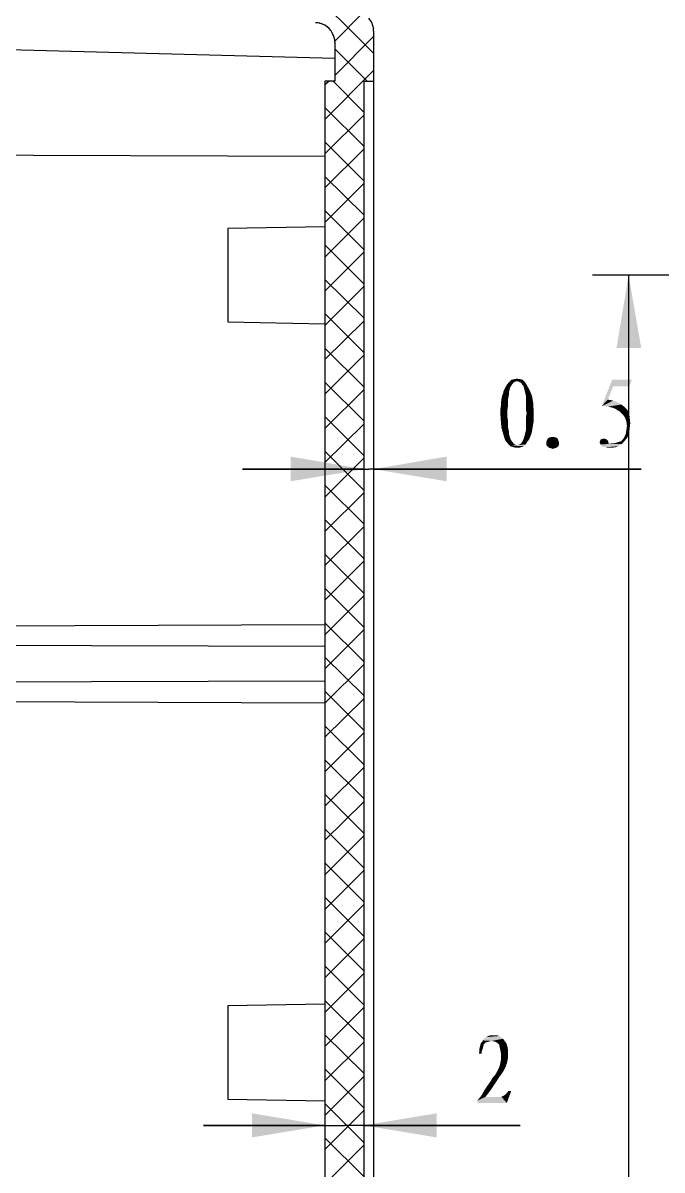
# Model space of a CAD drawing. Header units: millimetres. Extents: x 4 to 529, y -167 to 297.
# Drawn here: x 365.5 to 398.4, y 84 to 143.1 of the extents above; entities that cross this region are included whole.
import ezdxf

# ---------------------------------------------------------------- set-up
doc = ezdxf.new("R2010")
doc.units = ezdxf.units.MM
doc.layers.add('PDF_图层 1', color=7, linetype='Continuous', true_color=0x231f20)

msp = doc.modelspace()

# ---------------------------------------------------------------- linework, layer by layer
at = {"layer": 'PDF_图层 1', "color": 7, "lineweight": -3, "true_color": 0xffffff}
for points in [[(379.91, 145.182), (383.551, 141.541)], [(383.015, 143.629), (381.547, 142.162)], [(380.701, 143.093), (380.56, 143.093)], [(383.551, 142.387), (381.547, 140.383)], [(383.551, 142.67), (383.551, 140.101)], [(383.551, 142.67), (383.551, -2.496)], [(383.552, 142.67), (383.552, 142.754)], [(350.527, 142.105), (381.547, 141.287)], [(381.547, 142.105), (381.547, 140.101)], [(381.547, 142.105), (381.547, 140.101)], [(381.547, 141.766), (383.213, 140.101)], [(381.548, 142.105), (381.548, 142.218)], [(383.551, 140.637), (381.039, 138.125)], [(381.039, 140.101), (381.039, 72.896)], [(381.547, 140.101), (381.039, 140.101)], [(381.265, 140.101), (381.039, 139.904)], [(381.039, 140.101), (381.039, 72.896)], [(381.547, 140.101), (381.039, 140.101)], [(381.463, 140.101), (383.043, 138.492)], [(383.043, 140.101), (383.551, 140.101)], [(383.043, 140.101), (383.043, 0.073), (383.551, 0.073)], [(383.043, 140.101), (383.043, 0.073)], [(383.043, 140.101), (383.551, 140.101)], [(383.043, 138.859), (383.043, 118.254)], [(383.043, 138.859), (383.043, 84.468)], [(381.039, 138.746), (383.043, 136.742)], [(383.043, 138.351), (381.039, 136.347)], [(381.039, 136.968), (383.043, 134.964)], [(383.043, 136.601), (381.039, 134.597)], [(383.551, 136.855), (383.551, 118.254)], [(345.983, 136.347), (381.039, 136.234)], [(381.039, 135.19), (383.043, 133.214)], [(383.043, 134.823), (381.039, 132.819)], [(381.039, 133.44), (383.043, 131.436)], [(383.043, 133.045), (381.039, 131.041)], [(381.039, 132.593), (376.043, 132.508)], [(376.043, 132.508), (376.043, 127.71)], [(381.039, 131.662), (383.043, 129.658)], [(383.043, 131.295), (381.039, 129.291)], [(417.422, 130.109), (394.813, 130.109)], [(396.676, 130.109), (396.676, 70.101), (396.676, 10.093)], [(381.039, 129.883), (383.043, 127.908)], [(383.043, 129.517), (381.039, 127.513)], [(376.043, 127.71), (381.039, 127.597)], [(381.039, 128.133), (383.043, 126.129)], [(383.043, 127.738), (381.039, 125.762)], [(381.039, 126.355), (383.043, 124.351)], [(383.043, 125.988), (381.039, 123.984)], [(381.039, 124.605), (383.043, 122.601)], [(383.043, 124.21), (381.039, 122.206)], [(381.039, 122.827), (383.043, 120.823)], [(383.043, 122.432), (381.039, 120.456)], [(381.039, 121.049), (383.043, 119.045)], [(383.043, 120.682), (381.039, 118.678)], [(383.043, 120.117), (376.805, 120.117), (383.297, 120.117)], [(383.551, 120.117), (397.326, 120.117), (383.297, 120.117)], [(381.039, 119.299), (383.043, 117.295)], [(383.043, 118.904), (381.039, 116.9)], [(381.039, 117.521), (383.043, 115.517)], [(383.043, 117.154), (381.039, 115.15)], [(381.039, 115.742), (383.043, 113.738)], [(383.043, 115.375), (381.039, 113.371)], [(381.039, 113.992), (383.043, 111.988)], [(383.043, 113.597), (381.039, 111.593)], [(381.039, 112.101), (350.979, 111.988)], [(381.039, 112.214), (383.043, 110.21)], [(383.043, 111.847), (381.039, 109.843)], [(350.979, 111.085), (381.039, 111)], [(381.039, 110.436), (383.043, 108.46)], [(383.043, 110.069), (381.039, 108.065)], [(381.039, 109.194), (350.979, 109.109)], [(381.039, 108.686), (383.043, 106.682)], [(350.979, 108.206), (381.039, 108.093)], [(383.043, 108.291), (381.039, 106.315)], [(381.039, 106.908), (383.043, 104.904)], [(383.043, 106.541), (381.039, 104.537)], [(381.039, 105.158), (383.043, 103.154)], [(383.043, 104.763), (381.039, 102.759)], [(381.039, 103.38), (383.043, 101.375)], [(383.043, 102.984), (381.039, 101.008)], [(381.039, 101.601), (383.043, 99.597)], [(383.043, 101.234), (381.039, 99.23)], [(381.039, 99.851), (383.043, 97.847)], [(383.043, 99.456), (381.039, 97.452)], [(381.039, 98.073), (383.043, 96.069)], [(383.043, 97.706), (381.039, 95.702)], [(381.039, 96.295), (383.043, 94.291)], [(383.043, 95.928), (381.039, 93.924)], [(381.039, 94.545), (383.043, 92.541)], [(383.043, 94.15), (381.039, 92.146)], [(381.039, 92.767), (383.043, 90.763)], [(381.039, 92.569), (376.043, 92.484)], [(376.043, 92.484), (376.043, 87.686)], [(383.043, 92.4), (381.039, 90.395)], [(381.039, 90.988), (383.043, 89.012)], [(383.043, 90.621), (381.039, 88.617)], [(381.039, 89.238), (383.043, 87.234)], [(383.043, 88.843), (381.039, 86.839)], [(381.039, 88.222), (381.039, 74.138)], [(376.043, 87.686), (381.039, 87.601)], [(381.039, 87.46), (383.043, 85.456)], [(383.043, 87.093), (381.039, 85.089)], [(381.039, 86.331), (374.802, 86.331), (382.056, 86.331)], [(383.043, 86.331), (391.088, 86.331), (382.055, 86.331)], [(381.039, 85.682), (383.043, 83.706)], [(383.043, 85.315), (381.039, 83.311)]]:
    msp.add_lwpolyline(points, dxfattribs=at)
for points in [[(381.548, 142.218), (381.426, 142.709), (381.213, 142.983), (380.701, 143.093)], [(383.552, 142.754), (383.534, 142.962), (383.436, 143.183), (383.298, 143.347)]]:
    msp.add_open_spline(points, degree=3, dxfattribs=at)
at = {"layer": 'PDF_图层 1', "color": 7, "lineweight": -3, "true_color": 0xffffff, "transparency": 33554559}
for points in [[(380.588, 143.093), (380.588, 143.065), (380.644, 143.093), (380.644, 143.065)], [(380.588, 143.093), (380.588, 143.065), (380.616, 143.093), (380.616, 143.065)], [(380.588, 143.093), (380.588, 143.065), (380.616, 143.093), (380.616, 143.065)], [(380.588, 143.093), (380.588, 143.065), (380.616, 143.093), (380.616, 143.065)], [(380.588, 143.093), (380.588, 143.065), (380.616, 143.093), (380.616, 143.065)], [(380.616, 143.093), (380.616, 143.065), (380.673, 143.093), (380.673, 143.065)], [(380.616, 143.093), (380.616, 143.065), (380.644, 143.093), (380.644, 143.065)], [(380.616, 143.093), (380.616, 143.065), (380.644, 143.093), (380.644, 143.065)], [(380.616, 143.093), (380.616, 143.065), (380.644, 143.093), (380.644, 143.065)], [(380.644, 143.093), (380.644, 143.065), (380.701, 143.093), (380.701, 143.065)], [(380.644, 143.093), (380.644, 143.065), (380.672, 143.093), (380.672, 143.065)], [(380.644, 143.093), (380.644, 143.065), (380.672, 143.093), (380.672, 143.065)], [(380.644, 143.093), (380.644, 143.065), (380.672, 143.093), (380.672, 143.065)], [(380.672, 143.093), (380.672, 143.065), (380.729, 143.093), (380.729, 143.065)], [(380.672, 143.093), (380.672, 143.065), (380.7, 143.093), (380.7, 143.065)], [(380.672, 143.093), (380.672, 143.065), (380.7, 143.093), (380.7, 143.065)], [(380.672, 143.093), (380.672, 143.065), (380.7, 143.093), (380.7, 143.065)], [(380.701, 143.093), (380.701, 143.065), (380.758, 143.093), (380.758, 143.065)], [(380.701, 143.093), (380.701, 143.065), (380.729, 143.093), (380.729, 143.065)], [(380.701, 143.093), (380.701, 143.065), (380.729, 143.093), (380.729, 143.065)], [(380.701, 143.093), (380.701, 143.065), (380.729, 143.093), (380.729, 143.065)], [(380.729, 143.093), (380.729, 143.065), (380.785, 143.093), (380.785, 143.065)], [(380.729, 143.093), (380.729, 143.065), (380.757, 143.093), (380.757, 143.065)], [(380.729, 143.093), (380.729, 143.065), (380.757, 143.093), (380.757, 143.065)], [(380.729, 143.093), (380.729, 143.065), (380.757, 143.093), (380.757, 143.065)], [(380.757, 143.093), (380.757, 143.036), (380.785, 143.093), (380.785, 143.036)], [(380.757, 143.093), (380.757, 143.065), (380.785, 143.093), (380.785, 143.065)], [(380.757, 143.065), (380.757, 143.037), (380.813, 143.065), (380.813, 143.037)], [(380.785, 143.065), (380.785, 143.037), (380.842, 143.065), (380.842, 143.037)], [(380.785, 143.065), (380.785, 143.037), (380.813, 143.065), (380.813, 143.037)], [(380.785, 143.065), (380.785, 143.037), (380.813, 143.065), (380.813, 143.037)], [(380.785, 143.065), (380.785, 143.037), (380.813, 143.065), (380.813, 143.037)], [(380.813, 143.065), (380.813, 143.037), (380.87, 143.065), (380.87, 143.037)], [(380.813, 143.065), (380.813, 143.037), (380.842, 143.065), (380.842, 143.037)], [(380.813, 143.065), (380.813, 143.037), (380.842, 143.065), (380.842, 143.037)], [(380.813, 143.065), (380.813, 143.037), (380.842, 143.065), (380.842, 143.037)], [(380.842, 143.065), (380.842, 143.037), (380.869, 143.065), (380.869, 143.037)], [(380.842, 143.065), (380.842, 143.037), (380.869, 143.065), (380.869, 143.037)], [(380.842, 143.065), (380.842, 143.037), (380.869, 143.065), (380.869, 143.037)], [(380.842, 143.065), (380.842, 143.037), (380.869, 143.065), (380.869, 143.037)], [(380.87, 143.065), (380.87, 143.008), (380.898, 143.065), (380.898, 143.008)], [(380.87, 143.037), (380.87, 143.009), (380.927, 143.037), (380.927, 143.009)], [(380.87, 143.037), (380.87, 143.009), (380.898, 143.037), (380.898, 143.009)], [(380.87, 143.037), (380.87, 143.009), (380.898, 143.037), (380.898, 143.009)], [(380.898, 143.037), (380.898, 143.009), (380.955, 143.037), (380.955, 143.009)], [(380.898, 143.037), (380.898, 143.009), (380.926, 143.037), (380.926, 143.009)], [(380.898, 143.037), (380.898, 143.009), (380.926, 143.037), (380.926, 143.009)], [(380.898, 143.037), (380.898, 143.009), (380.926, 143.037), (380.926, 143.009)], [(380.926, 143.037), (380.926, 143.009), (380.954, 143.037), (380.954, 143.009)], [(380.926, 143.037), (380.926, 143.009), (380.954, 143.037), (380.954, 143.009)], [(380.926, 143.037), (380.926, 143.009), (380.954, 143.037), (380.954, 143.009)], [(380.926, 143.008), (380.926, 142.98), (380.983, 143.008), (380.983, 142.98)], [(380.955, 143.008), (380.955, 142.98), (381.012, 143.008), (381.012, 142.98)], [(380.955, 143.008), (380.955, 142.98), (380.983, 143.008), (380.983, 142.98)], [(380.955, 143.008), (380.955, 142.98), (380.983, 143.008), (380.983, 142.98)], [(380.955, 143.008), (380.955, 142.98), (380.983, 143.008), (380.983, 142.98)], [(380.983, 143.008), (380.983, 142.98), (381.011, 143.008), (381.011, 142.98)], [(380.983, 143.008), (380.983, 142.98), (381.011, 143.008), (381.011, 142.98)], [(380.983, 143.008), (380.983, 142.98), (381.011, 143.008), (381.011, 142.98)], [(380.983, 143.008), (380.983, 142.98), (381.011, 143.008), (381.011, 142.98)], [(381.011, 142.98), (381.011, 142.952), (381.068, 142.98), (381.068, 142.952)], [(381.011, 142.98), (381.011, 142.952), (381.039, 142.98), (381.039, 142.952)], [(381.011, 142.98), (381.011, 142.952), (381.039, 142.98), (381.039, 142.952)], [(381.011, 142.98), (381.011, 142.952), (381.039, 142.98), (381.039, 142.952)], [(381.011, 142.98), (381.011, 142.952), (381.039, 142.98), (381.039, 142.952)], [(381.039, 142.98), (381.039, 142.952), (381.068, 142.98), (381.068, 142.952)], [(381.039, 142.98), (381.039, 142.952), (381.068, 142.98), (381.068, 142.952)], [(381.039, 142.98), (381.039, 142.952), (381.068, 142.98), (381.068, 142.952)], [(381.039, 142.98), (381.039, 142.952), (381.068, 142.98), (381.068, 142.952)], [(381.068, 142.952), (381.068, 142.924), (381.124, 142.952), (381.124, 142.924)], [(381.068, 142.952), (381.068, 142.924), (381.095, 142.952), (381.095, 142.924)], [(381.068, 142.952), (381.068, 142.924), (381.095, 142.952), (381.095, 142.924)], [(381.068, 142.952), (381.068, 142.924), (381.095, 142.952), (381.095, 142.924)], [(381.068, 142.952), (381.068, 142.924), (381.095, 142.952), (381.095, 142.924)], [(381.068, 142.952), (381.068, 142.924), (381.095, 142.952), (381.095, 142.924)], [(381.096, 142.952), (381.096, 142.895), (381.124, 142.952), (381.124, 142.895)], [(383.438, 143.15), (383.438, 143.093), (383.466, 143.15), (383.466, 143.093)], [(383.466, 143.093), (383.466, 143.036), (383.494, 143.093), (383.494, 143.036)], [(383.466, 143.093), (383.466, 143.065), (383.494, 143.093), (383.494, 143.065)], [(383.466, 143.093), (383.466, 143.065), (383.494, 143.093), (383.494, 143.065)], [(383.466, 143.093), (383.466, 143.065), (383.494, 143.093), (383.494, 143.065)], [(383.466, 143.093), (383.466, 143.065), (383.494, 143.093), (383.494, 143.065)], [(383.466, 143.065), (383.466, 143.008), (383.494, 143.065), (383.494, 143.008)], [(383.466, 143.065), (383.466, 143.037), (383.494, 143.065), (383.494, 143.037)], [(383.466, 143.065), (383.466, 143.037), (383.494, 143.065), (383.494, 143.037)], [(383.466, 143.065), (383.466, 143.037), (383.494, 143.065), (383.494, 143.037)], [(383.466, 143.037), (383.466, 143.009), (383.523, 143.037), (383.523, 143.009)], [(383.495, 143.037), (383.495, 142.98), (383.523, 143.037), (383.523, 142.98)], [(383.495, 143.037), (383.495, 143.009), (383.523, 143.037), (383.523, 143.009)], [(383.495, 143.008), (383.495, 142.951), (383.523, 143.008), (383.523, 142.951)], [(383.495, 143.008), (383.495, 142.98), (383.523, 143.008), (383.523, 142.98)], [(383.495, 143.008), (383.495, 142.98), (383.523, 143.008), (383.523, 142.98)], [(383.495, 143.008), (383.495, 142.98), (383.523, 143.008), (383.523, 142.98)], [(383.495, 142.98), (383.495, 142.924), (383.523, 142.98), (383.523, 142.924)], [(383.495, 142.98), (383.495, 142.952), (383.523, 142.98), (383.523, 142.952)], [(383.495, 142.98), (383.495, 142.952), (383.523, 142.98), (383.523, 142.952)], [(383.495, 142.98), (383.495, 142.952), (383.523, 142.98), (383.523, 142.952)], [(383.495, 142.952), (383.495, 142.924), (383.552, 142.952), (383.552, 142.924)], [(383.523, 142.952), (383.523, 142.895), (383.551, 142.952), (383.551, 142.895)], [(383.523, 142.952), (383.523, 142.924), (383.551, 142.952), (383.551, 142.924)], [(381.096, 142.924), (381.096, 142.895), (381.152, 142.924), (381.152, 142.895)], [(381.096, 142.924), (381.096, 142.895), (381.124, 142.924), (381.124, 142.895)], [(381.124, 142.924), (381.124, 142.895), (381.152, 142.924), (381.152, 142.895)], [(381.124, 142.924), (381.124, 142.895), (381.152, 142.924), (381.152, 142.895)], [(381.124, 142.924), (381.124, 142.895), (381.152, 142.924), (381.152, 142.895)], [(381.124, 142.924), (381.124, 142.895), (381.152, 142.924), (381.152, 142.895)], [(381.124, 142.895), (381.124, 142.867), (381.181, 142.895), (381.181, 142.867)], [(381.152, 142.895), (381.152, 142.867), (381.18, 142.895), (381.18, 142.867)], [(381.152, 142.895), (381.152, 142.867), (381.18, 142.895), (381.18, 142.867)], [(381.152, 142.895), (381.152, 142.867), (381.18, 142.895), (381.18, 142.867)], [(381.152, 142.895), (381.152, 142.867), (381.18, 142.895), (381.18, 142.867)], [(381.18, 142.895), (381.18, 142.839), (381.208, 142.895), (381.208, 142.839)], [(381.18, 142.867), (381.18, 142.839), (381.237, 142.867), (381.237, 142.839)], [(381.18, 142.867), (381.18, 142.839), (381.208, 142.867), (381.208, 142.839)], [(381.18, 142.867), (381.18, 142.839), (381.208, 142.867), (381.208, 142.839)], [(381.18, 142.867), (381.18, 142.839), (381.208, 142.867), (381.208, 142.839)], [(381.209, 142.867), (381.209, 142.811), (381.237, 142.867), (381.237, 142.811)], [(381.209, 142.839), (381.209, 142.811), (381.266, 142.839), (381.266, 142.811)], [(381.209, 142.839), (381.209, 142.811), (381.237, 142.839), (381.237, 142.811)], [(381.209, 142.839), (381.209, 142.811), (381.237, 142.839), (381.237, 142.811)], [(381.237, 142.839), (381.237, 142.782), (381.265, 142.839), (381.265, 142.782)], [(381.237, 142.839), (381.237, 142.811), (381.265, 142.839), (381.265, 142.811)], [(381.237, 142.811), (381.237, 142.783), (381.294, 142.811), (381.294, 142.783)], [(381.237, 142.811), (381.237, 142.783), (381.265, 142.811), (381.265, 142.783)], [(381.265, 142.811), (381.265, 142.754), (381.293, 142.811), (381.293, 142.754)], [(381.265, 142.811), (381.265, 142.783), (381.293, 142.811), (381.293, 142.783)], [(381.265, 142.783), (381.265, 142.755), (381.322, 142.783), (381.322, 142.755)], [(381.265, 142.783), (381.265, 142.755), (381.293, 142.783), (381.293, 142.755)], [(381.294, 142.783), (381.294, 142.726), (381.322, 142.783), (381.322, 142.726)], [(381.294, 142.783), (381.294, 142.755), (381.322, 142.783), (381.322, 142.755)], [(381.294, 142.754), (381.294, 142.726), (381.35, 142.754), (381.35, 142.726)], [(381.294, 142.754), (381.294, 142.726), (381.322, 142.754), (381.322, 142.726)], [(381.294, 142.754), (381.294, 142.726), (381.322, 142.754), (381.322, 142.726)], [(381.322, 142.754), (381.322, 142.698), (381.349, 142.754), (381.349, 142.698)], [(381.322, 142.726), (381.322, 142.698), (381.349, 142.726), (381.349, 142.698)], [(381.322, 142.726), (381.322, 142.698), (381.349, 142.726), (381.349, 142.698)], [(381.322, 142.726), (381.322, 142.698), (381.349, 142.726), (381.349, 142.698)], [(381.322, 142.726), (381.322, 142.698), (381.349, 142.726), (381.349, 142.698)], [(381.349, 142.726), (381.349, 142.67), (381.378, 142.726), (381.378, 142.67)], [(381.349, 142.698), (381.349, 142.641), (381.378, 142.698), (381.378, 142.641)], [(381.349, 142.698), (381.349, 142.67), (381.378, 142.698), (381.378, 142.67)], [(381.349, 142.698), (381.349, 142.67), (381.378, 142.698), (381.378, 142.67)], [(381.349, 142.698), (381.349, 142.67), (381.378, 142.698), (381.378, 142.67)], [(381.349, 142.67), (381.349, 142.641), (381.406, 142.67), (381.406, 142.641)], [(381.378, 142.67), (381.378, 142.613), (381.406, 142.67), (381.406, 142.613)], [(381.378, 142.67), (381.378, 142.641), (381.406, 142.67), (381.406, 142.641)], [(381.378, 142.67), (381.378, 142.641), (381.406, 142.67), (381.406, 142.641)], [(381.378, 142.641), (381.378, 142.613), (381.406, 142.641), (381.406, 142.613)], [(381.378, 142.641), (381.378, 142.613), (381.406, 142.641), (381.406, 142.613)], [(381.378, 142.641), (381.378, 142.613), (381.406, 142.641), (381.406, 142.613)], [(381.406, 142.641), (381.406, 142.585), (381.434, 142.641), (381.434, 142.585)], [(381.406, 142.613), (381.406, 142.557), (381.434, 142.613), (381.434, 142.557)], [(381.406, 142.613), (381.406, 142.585), (381.434, 142.613), (381.434, 142.585)], [(381.406, 142.613), (381.406, 142.585), (381.434, 142.613), (381.434, 142.585)], [(381.406, 142.613), (381.406, 142.585), (381.434, 142.613), (381.434, 142.585)], [(381.406, 142.585), (381.406, 142.557), (381.463, 142.585), (381.463, 142.557)], [(381.406, 142.585), (381.406, 142.557), (381.434, 142.585), (381.434, 142.557)], [(381.434, 142.585), (381.434, 142.528), (381.462, 142.585), (381.462, 142.528)], [(381.434, 142.585), (381.434, 142.557), (381.462, 142.585), (381.462, 142.557)], [(381.434, 142.557), (381.434, 142.5), (381.462, 142.557), (381.462, 142.5)], [(381.434, 142.557), (381.434, 142.529), (381.462, 142.557), (381.462, 142.529)], [(381.434, 142.557), (381.434, 142.529), (381.462, 142.557), (381.462, 142.529)], [(381.434, 142.557), (381.434, 142.529), (381.462, 142.557), (381.462, 142.529)], [(381.434, 142.529), (381.434, 142.5), (381.491, 142.529), (381.491, 142.5)], [(381.463, 142.529), (381.463, 142.472), (381.491, 142.529), (381.491, 142.472)], [(381.463, 142.529), (381.463, 142.5), (381.491, 142.529), (381.491, 142.5)], [(381.463, 142.5), (381.463, 142.444), (381.491, 142.5), (381.491, 142.444)], [(381.463, 142.5), (381.463, 142.472), (381.491, 142.5), (381.491, 142.472)], [(381.463, 142.5), (381.463, 142.472), (381.491, 142.5), (381.491, 142.472)], [(381.463, 142.5), (381.463, 142.472), (381.491, 142.5), (381.491, 142.472)], [(381.463, 142.472), (381.463, 142.444), (381.52, 142.472), (381.52, 142.444)], [(381.463, 142.472), (381.463, 142.444), (381.491, 142.472), (381.491, 142.444)], [(381.491, 142.472), (381.491, 142.416), (381.519, 142.472), (381.519, 142.416)], [(381.491, 142.444), (381.491, 142.387), (381.519, 142.444), (381.519, 142.387)], [(381.491, 142.444), (381.491, 142.416), (381.519, 142.444), (381.519, 142.416)], [(381.491, 142.444), (381.491, 142.416), (381.519, 142.444), (381.519, 142.416)], [(381.491, 142.444), (381.491, 142.416), (381.519, 142.444), (381.519, 142.416)], [(381.491, 142.416), (381.491, 142.359), (381.519, 142.416), (381.519, 142.359)], [(381.491, 142.416), (381.491, 142.387), (381.519, 142.416), (381.519, 142.387)], [(381.491, 142.416), (381.491, 142.387), (381.519, 142.416), (381.519, 142.387)], [(381.491, 142.416), (381.491, 142.387), (381.519, 142.416), (381.519, 142.387)], [(381.491, 142.387), (381.491, 142.359), (381.548, 142.387), (381.548, 142.359)], [(381.491, 142.387), (381.491, 142.359), (381.519, 142.387), (381.519, 142.359)], [(381.519, 142.387), (381.519, 142.331), (381.547, 142.387), (381.547, 142.331)], [(381.519, 142.359), (381.519, 142.303), (381.547, 142.359), (381.547, 142.303)], [(381.519, 142.359), (381.519, 142.331), (381.547, 142.359), (381.547, 142.331)], [(381.519, 142.359), (381.519, 142.331), (381.547, 142.359), (381.547, 142.331)], [(383.523, 142.924), (383.523, 142.867), (383.551, 142.924), (383.551, 142.867)], [(383.523, 142.924), (383.523, 142.895), (383.551, 142.924), (383.551, 142.895)], [(383.523, 142.924), (383.523, 142.895), (383.551, 142.924), (383.551, 142.895)], [(383.523, 142.895), (383.523, 142.839), (383.551, 142.895), (383.551, 142.839)], [(383.523, 142.895), (383.523, 142.867), (383.551, 142.895), (383.551, 142.867)], [(383.523, 142.895), (383.523, 142.867), (383.551, 142.895), (383.551, 142.867)], [(383.523, 142.895), (383.523, 142.867), (383.551, 142.895), (383.551, 142.867)], [(383.523, 142.867), (383.523, 142.811), (383.551, 142.867), (383.551, 142.811)], [(383.523, 142.867), (383.523, 142.839), (383.551, 142.867), (383.551, 142.839)], [(383.523, 142.867), (383.523, 142.839), (383.551, 142.867), (383.551, 142.839)], [(383.523, 142.867), (383.523, 142.839), (383.551, 142.867), (383.551, 142.839)], [(383.523, 142.839), (383.523, 142.811), (383.551, 142.839), (383.551, 142.811)], [(383.523, 142.839), (383.523, 142.811), (383.551, 142.839), (383.551, 142.811)], [(383.523, 142.839), (383.523, 142.811), (383.551, 142.839), (383.551, 142.811)], [(383.523, 142.839), (383.523, 142.811), (383.551, 142.839), (383.551, 142.811)], [(383.523, 142.811), (383.523, 142.783), (383.58, 142.811), (383.58, 142.783)], [(383.551, 142.811), (383.551, 142.754), (383.579, 142.811), (383.579, 142.754)], [(383.551, 142.811), (383.551, 142.783), (383.579, 142.811), (383.579, 142.783)], [(383.551, 142.783), (383.551, 142.726), (383.579, 142.783), (383.579, 142.726)], [(383.551, 142.783), (383.551, 142.755), (383.579, 142.783), (383.579, 142.755)], [(383.551, 142.783), (383.551, 142.755), (383.579, 142.783), (383.579, 142.755)], [(383.551, 142.783), (383.551, 142.755), (383.579, 142.783), (383.579, 142.755)], [(383.551, 142.754), (383.551, 142.698), (383.579, 142.754), (383.579, 142.698)], [(383.551, 142.754), (383.551, 142.726), (383.579, 142.754), (383.579, 142.726)], [(383.551, 142.754), (383.551, 142.726), (383.579, 142.754), (383.579, 142.726)], [(383.551, 142.754), (383.551, 142.726), (383.579, 142.754), (383.579, 142.726)], [(383.551, 142.726), (383.551, 142.67), (383.579, 142.726), (383.579, 142.67)], [(383.551, 142.726), (383.551, 142.698), (383.579, 142.726), (383.579, 142.698)], [(383.551, 142.726), (383.551, 142.698), (383.579, 142.726), (383.579, 142.698)], [(383.551, 142.726), (383.551, 142.698), (383.579, 142.726), (383.579, 142.698)], [(383.551, 142.698), (383.551, 142.641), (383.579, 142.698), (383.579, 142.641)], [(383.551, 142.698), (383.551, 142.67), (383.579, 142.698), (383.579, 142.67)], [(383.551, 142.698), (383.551, 142.67), (383.579, 142.698), (383.579, 142.67)], [(381.519, 142.331), (381.519, 142.274), (381.547, 142.331), (381.547, 142.274)], [(381.519, 142.331), (381.519, 142.303), (381.547, 142.331), (381.547, 142.303)], [(381.519, 142.331), (381.519, 142.303), (381.547, 142.331), (381.547, 142.303)], [(381.519, 142.331), (381.519, 142.303), (381.547, 142.331), (381.547, 142.303)], [(381.519, 142.303), (381.519, 142.246), (381.547, 142.303), (381.547, 142.246)], [(381.519, 142.303), (381.519, 142.275), (381.547, 142.303), (381.547, 142.275)], [(381.519, 142.303), (381.519, 142.275), (381.547, 142.303), (381.547, 142.275)], [(381.519, 142.303), (381.519, 142.275), (381.547, 142.303), (381.547, 142.275)], [(381.519, 142.275), (381.519, 142.246), (381.547, 142.275), (381.547, 142.246)], [(381.519, 142.275), (381.519, 142.246), (381.547, 142.275), (381.547, 142.246)], [(381.519, 142.275), (381.519, 142.246), (381.547, 142.275), (381.547, 142.246)], [(381.519, 142.275), (381.519, 142.246), (381.547, 142.275), (381.547, 142.246)], [(381.548, 142.246), (381.548, 142.19), (381.576, 142.246), (381.576, 142.19)], [(381.548, 142.246), (381.548, 142.218), (381.576, 142.246), (381.576, 142.218)], [(381.548, 142.246), (381.548, 142.218), (381.576, 142.246), (381.576, 142.218)], [(381.548, 142.246), (381.548, 142.218), (381.576, 142.246), (381.576, 142.218)], [(381.548, 142.246), (381.548, 142.218), (381.576, 142.246), (381.576, 142.218)], [(381.548, 142.218), (381.548, 142.162), (381.576, 142.218), (381.576, 142.162)], [(381.548, 142.218), (381.548, 142.19), (381.576, 142.218), (381.576, 142.19)], [(381.548, 142.218), (381.548, 142.19), (381.576, 142.218), (381.576, 142.19)], [(381.548, 142.218), (381.548, 142.19), (381.576, 142.218), (381.576, 142.19)], [(381.548, 142.19), (381.548, 142.133), (381.576, 142.19), (381.576, 142.133)], [(381.548, 142.19), (381.548, 142.162), (381.576, 142.19), (381.576, 142.162)], [(381.548, 142.19), (381.548, 142.162), (381.576, 142.19), (381.576, 142.162)], [(381.548, 142.19), (381.548, 142.162), (381.576, 142.19), (381.576, 142.162)], [(381.548, 142.162), (381.548, 142.105), (381.576, 142.162), (381.576, 142.105)], [(381.548, 142.162), (381.548, 142.133), (381.576, 142.162), (381.576, 142.133)], [(381.548, 142.162), (381.548, 142.133), (381.576, 142.162), (381.576, 142.133)], [(381.548, 142.162), (381.548, 142.133), (381.576, 142.162), (381.576, 142.133)], [(381.548, 142.133), (381.548, 142.077), (381.576, 142.133), (381.576, 142.077)], [(381.548, 142.133), (381.548, 142.105), (381.576, 142.133), (381.576, 142.105)], [(381.548, 142.133), (381.548, 142.105), (381.576, 142.133), (381.576, 142.105)], [(381.548, 142.133), (381.548, 142.105), (381.576, 142.133), (381.576, 142.105)], [(381.548, 142.105), (381.548, 142.077), (381.576, 142.105), (381.576, 142.077)], [(381.548, 142.105), (381.548, 142.077), (381.576, 142.105), (381.576, 142.077)], [(381.548, 142.105), (381.548, 142.077), (381.576, 142.105), (381.576, 142.077)]]:
    msp.add_solid(points, dxfattribs=at)
at = {"layer": 'PDF_图层 1', "color": 7, "true_color": 0xffffff, "transparency": 33554559}
for points in [[(396.676, 130.109), (396.055, 126.355), (397.326, 126.355)], [(390.523, 124.605), (390.862, 124.633), (391.229, 124.718)], [(390.636, 124.718), (390.523, 124.605), (391.229, 124.718)], [(390.523, 124.605), (390.805, 124.605), (390.862, 124.633)], [(390.749, 124.746), (390.636, 124.718), (391.144, 124.746)], [(391.144, 124.746), (390.636, 124.718), (391.229, 124.718)], [(390.946, 124.775), (390.749, 124.746), (391.144, 124.746)], [(390.862, 124.633), (390.946, 124.633), (391.229, 124.718)], [(390.946, 124.633), (391.003, 124.633), (391.229, 124.718)], [(391.003, 124.633), (391.06, 124.605), (391.229, 124.718)], [(391.229, 124.718), (391.059, 124.605), (391.342, 124.605)], [(395.886, 124.379), (395.293, 123.363), (395.829, 124.718)], [(395.83, 124.718), (395.886, 124.379), (396.845, 124.718)], [(395.886, 124.379), (396.705, 124.379), (396.845, 124.718)], [(390.241, 124.153), (390.213, 124.012), (390.523, 124.097)], [(390.523, 124.097), (390.213, 124.012), (390.523, 123.984)], [(390.297, 124.266), (390.24, 124.154), (390.551, 124.21)], [(390.241, 124.153), (390.523, 124.097), (390.552, 124.21)], [(390.297, 124.266), (390.636, 124.408), (390.664, 124.464)], [(390.41, 124.464), (390.297, 124.267), (390.664, 124.464)], [(390.297, 124.266), (390.58, 124.323), (390.636, 124.408)], [(390.297, 124.266), (390.551, 124.21), (390.58, 124.323)], [(390.41, 124.464), (390.749, 124.577), (390.806, 124.605)], [(390.41, 124.464), (390.721, 124.521), (390.749, 124.577)], [(390.41, 124.464), (390.664, 124.464), (390.721, 124.521)], [(390.523, 124.605), (390.411, 124.464), (390.805, 124.605)], [(391.059, 124.605), (391.116, 124.577), (391.342, 124.605)], [(391.116, 124.577), (391.173, 124.52), (391.342, 124.605)], [(391.172, 124.521), (391.2, 124.464), (391.342, 124.605)], [(391.342, 124.605), (391.2, 124.464), (391.427, 124.464)], [(391.2, 124.464), (391.257, 124.407), (391.427, 124.464)], [(391.257, 124.407), (391.285, 124.323), (391.427, 124.464)], [(391.427, 124.464), (391.285, 124.323), (391.539, 124.267)], [(391.285, 124.323), (391.313, 124.21), (391.539, 124.266)], [(391.539, 124.266), (391.313, 124.21), (391.596, 124.154)], [(391.313, 124.21), (391.342, 124.097), (391.596, 124.153)], [(391.596, 124.153), (391.342, 124.097), (391.652, 124.012)], [(391.342, 124.097), (391.37, 123.984), (391.652, 124.012)], [(395.886, 124.379), (395.604, 123.702), (395.293, 123.363)], [(390.128, 123.702), (390.1, 123.533), (390.467, 123.702)], [(390.467, 123.702), (390.1, 123.533), (390.467, 123.533)], [(390.1, 123.533), (390.1, 123.363), (390.467, 123.533)], [(390.467, 123.533), (390.1, 123.363), (390.467, 123.363)], [(390.156, 123.871), (390.128, 123.702), (390.495, 123.843)], [(390.128, 123.702), (390.467, 123.702), (390.494, 123.843)], [(390.213, 124.012), (390.156, 123.871), (390.523, 123.984)], [(390.156, 123.871), (390.495, 123.843), (390.523, 123.984)], [(391.652, 124.012), (391.37, 123.984), (391.709, 123.871)], [(391.37, 123.984), (391.398, 123.843), (391.708, 123.872)], [(391.398, 123.843), (391.398, 123.702), (391.709, 123.871)], [(391.708, 123.871), (391.398, 123.702), (391.737, 123.702)], [(391.398, 123.702), (391.398, 123.533), (391.737, 123.702)], [(391.737, 123.702), (391.398, 123.533), (391.765, 123.533)], [(391.398, 123.533), (391.398, 123.363), (391.765, 123.533)], [(391.765, 123.533), (391.398, 123.363), (391.765, 123.363)], [(395.604, 123.702), (395.293, 123.363), (395.886, 123.646)], [(395.886, 123.646), (395.293, 123.364), (396.112, 123.561)], [(396.112, 123.561), (395.293, 123.364), (396.309, 123.448)], [(395.293, 123.363), (395.463, 123.363), (396.309, 123.448)], [(395.463, 123.363), (395.604, 123.335), (396.309, 123.448)], [(395.604, 123.335), (395.745, 123.307), (396.309, 123.447)], [(396.309, 123.448), (395.745, 123.307), (396.479, 123.307)], [(390.1, 123.363), (390.071, 123.166), (390.467, 123.363)], [(390.071, 123.166), (390.438, 123.166), (390.467, 123.363)], [(390.071, 123.166), (390.071, 122.996), (390.438, 123.166)], [(390.438, 123.166), (390.071, 122.996), (390.438, 122.996)], [(390.071, 122.996), (390.099, 122.601), (390.438, 122.996)], [(390.438, 122.996), (390.1, 122.601), (390.438, 122.799)], [(391.398, 123.363), (391.398, 123.166), (391.765, 123.363)], [(391.765, 123.363), (391.398, 123.166), (391.793, 123.166)], [(391.398, 123.166), (391.426, 122.996), (391.793, 123.166)], [(391.427, 122.996), (391.398, 122.799), (391.793, 122.996)], [(391.793, 122.996), (391.398, 122.799), (391.793, 122.799)], [(391.793, 123.166), (391.427, 122.996), (391.793, 122.996)], [(395.745, 123.307), (395.857, 123.279), (396.479, 123.307)], [(395.858, 123.279), (395.999, 123.222), (396.479, 123.306)], [(395.999, 123.222), (396.084, 123.166), (396.479, 123.307)], [(396.479, 123.307), (396.084, 123.166), (396.62, 123.166)], [(396.084, 123.166), (396.196, 123.109), (396.62, 123.166)], [(396.196, 123.109), (396.281, 123.025), (396.62, 123.166)], [(396.62, 123.166), (396.281, 123.025), (396.704, 122.996)], [(396.281, 123.025), (396.394, 122.912), (396.704, 122.996)], [(396.704, 122.996), (396.394, 122.912), (396.733, 122.771)], [(396.394, 122.912), (396.507, 122.742), (396.733, 122.771)], [(390.438, 122.799), (390.1, 122.601), (390.467, 122.629)], [(390.467, 122.629), (390.1, 122.601), (390.467, 122.46)], [(390.1, 122.601), (390.128, 122.262), (390.467, 122.46)], [(390.467, 122.46), (390.128, 122.262), (390.467, 122.29)], [(390.467, 122.291), (390.128, 122.262), (390.494, 122.149)], [(390.128, 122.262), (390.213, 121.952), (390.494, 122.15)], [(391.398, 122.799), (391.398, 122.629), (391.793, 122.799)], [(391.793, 122.799), (391.398, 122.629), (391.793, 122.601)], [(391.398, 122.629), (391.398, 122.46), (391.793, 122.601)], [(391.398, 122.46), (391.765, 122.432), (391.793, 122.601)], [(391.398, 122.46), (391.398, 122.29), (391.765, 122.432)], [(391.398, 122.291), (391.737, 122.262), (391.765, 122.432)], [(391.398, 122.291), (391.398, 122.149), (391.737, 122.262)], [(391.398, 122.15), (391.709, 122.093), (391.737, 122.262)], [(396.507, 122.742), (396.564, 122.545), (396.733, 122.771)], [(396.733, 122.771), (396.563, 122.544), (396.761, 122.488)], [(396.563, 122.545), (396.591, 122.347), (396.761, 122.488)], [(396.591, 122.347), (396.564, 122.15), (396.733, 122.234)], [(396.591, 122.347), (396.733, 122.234), (396.761, 122.488)], [(390.495, 122.15), (390.213, 121.952), (390.523, 122.037)], [(390.523, 122.037), (390.213, 121.952), (390.523, 121.924)], [(390.213, 121.952), (390.297, 121.67), (390.523, 121.924)], [(390.523, 121.924), (390.297, 121.67), (390.551, 121.811)], [(390.551, 121.811), (390.297, 121.67), (390.608, 121.641)], [(390.297, 121.67), (390.354, 121.557), (390.608, 121.642)], [(391.257, 121.641), (391.568, 121.67), (391.624, 121.811)], [(391.313, 121.811), (391.257, 121.641), (391.624, 121.811)], [(391.257, 121.641), (391.483, 121.557), (391.568, 121.67)], [(391.313, 121.811), (391.624, 121.811), (391.68, 121.952)], [(391.342, 121.924), (391.314, 121.811), (391.68, 121.952)], [(391.37, 122.037), (391.342, 121.924), (391.681, 121.952)], [(391.398, 122.15), (391.37, 122.037), (391.709, 122.093)], [(391.37, 122.037), (391.68, 121.952), (391.708, 122.093)], [(393.035, 121.67), (392.47, 121.613), (393.063, 121.585)], [(392.499, 121.67), (392.471, 121.613), (393.035, 121.67)], [(392.555, 121.726), (392.499, 121.67), (392.979, 121.726)], [(392.979, 121.726), (392.499, 121.67), (393.036, 121.67)], [(392.612, 121.755), (392.555, 121.726), (392.923, 121.755)], [(392.922, 121.755), (392.555, 121.726), (392.979, 121.726)], [(392.781, 121.782), (392.612, 121.755), (392.922, 121.755)], [(395.293, 121.67), (395.236, 121.642), (395.491, 121.67)], [(395.491, 121.67), (395.237, 121.642), (395.547, 121.642)], [(395.406, 121.698), (395.293, 121.67), (395.491, 121.67)], [(396.394, 121.67), (396.338, 121.613), (396.62, 121.755)], [(396.338, 121.613), (396.479, 121.585), (396.62, 121.755)], [(396.479, 121.811), (396.394, 121.67), (396.62, 121.754)], [(396.535, 121.952), (396.479, 121.811), (396.704, 121.98)], [(396.479, 121.811), (396.62, 121.754), (396.705, 121.98)], [(396.563, 122.15), (396.535, 121.952), (396.705, 121.98)], [(396.563, 122.15), (396.705, 121.98), (396.733, 122.234)], [(390.608, 121.641), (390.354, 121.557), (390.693, 121.529)], [(390.354, 121.557), (390.438, 121.472), (390.693, 121.529)], [(390.693, 121.529), (390.438, 121.472), (390.749, 121.444)], [(390.438, 121.472), (390.495, 121.387), (390.749, 121.444)], [(390.749, 121.444), (390.495, 121.387), (390.806, 121.387)], [(390.495, 121.387), (390.58, 121.303), (390.806, 121.387)], [(390.805, 121.387), (390.58, 121.303), (390.947, 121.359)], [(390.946, 121.359), (390.58, 121.303), (391.37, 121.387)], [(390.58, 121.303), (391.285, 121.303), (391.37, 121.387)], [(390.58, 121.303), (390.664, 121.275), (391.285, 121.303)], [(390.664, 121.275), (391.229, 121.275), (391.285, 121.303)], [(390.664, 121.275), (390.749, 121.247), (391.229, 121.275)], [(390.749, 121.246), (391.116, 121.246), (391.229, 121.275)], [(390.749, 121.246), (390.834, 121.218), (391.116, 121.246)], [(390.834, 121.218), (390.946, 121.218), (391.116, 121.246)], [(390.946, 121.218), (391.031, 121.218), (391.116, 121.246)], [(391.059, 121.387), (390.947, 121.359), (391.37, 121.387)], [(391.144, 121.444), (391.059, 121.387), (391.426, 121.472)], [(391.059, 121.387), (391.37, 121.387), (391.426, 121.472)], [(391.2, 121.529), (391.144, 121.444), (391.427, 121.472)], [(391.257, 121.641), (391.2, 121.529), (391.483, 121.557)], [(391.2, 121.529), (391.427, 121.472), (391.483, 121.557)], [(392.471, 121.613), (392.443, 121.501), (393.063, 121.585)], [(393.063, 121.585), (392.443, 121.5), (393.092, 121.5)], [(392.443, 121.5), (392.443, 121.388), (393.092, 121.5)], [(393.092, 121.5), (392.443, 121.388), (393.092, 121.388)], [(392.443, 121.387), (392.47, 121.303), (393.092, 121.387)], [(392.471, 121.303), (393.063, 121.303), (393.092, 121.387)], [(392.471, 121.303), (392.528, 121.275), (393.063, 121.303)], [(392.527, 121.275), (393.007, 121.247), (393.063, 121.303)], [(392.527, 121.275), (392.584, 121.218), (393.007, 121.247)], [(392.584, 121.218), (392.951, 121.218), (393.007, 121.246)], [(392.584, 121.218), (392.697, 121.19), (392.951, 121.218)], [(392.697, 121.19), (392.866, 121.19), (392.951, 121.218)], [(392.697, 121.19), (392.781, 121.162), (392.866, 121.19)], [(395.209, 121.557), (395.18, 121.5), (395.632, 121.529)], [(395.18, 121.5), (395.208, 121.444), (395.632, 121.529)], [(395.604, 121.585), (395.208, 121.557), (395.632, 121.529)], [(395.237, 121.641), (395.209, 121.585), (395.548, 121.641)], [(395.547, 121.641), (395.209, 121.585), (395.604, 121.585)], [(395.209, 121.585), (395.209, 121.557), (395.604, 121.585)], [(395.632, 121.529), (395.209, 121.444), (395.66, 121.416)], [(395.209, 121.444), (395.236, 121.387), (395.66, 121.416)], [(395.66, 121.416), (395.237, 121.388), (396.337, 121.416)], [(395.237, 121.387), (395.265, 121.331), (396.338, 121.416)], [(395.265, 121.331), (396.168, 121.303), (396.338, 121.416)], [(395.265, 121.331), (395.322, 121.275), (396.168, 121.303)], [(395.322, 121.275), (395.406, 121.275), (396.168, 121.303)], [(395.406, 121.275), (395.491, 121.247), (396.168, 121.303)], [(395.491, 121.246), (395.999, 121.246), (396.168, 121.303)], [(395.491, 121.246), (395.632, 121.218), (395.999, 121.246)], [(395.632, 121.218), (395.801, 121.218), (395.999, 121.246)], [(395.801, 121.444), (395.66, 121.416), (395.914, 121.444)], [(395.914, 121.444), (395.66, 121.416), (396.338, 121.416)], [(395.914, 121.444), (396.338, 121.416), (396.479, 121.585)], [(396.027, 121.472), (395.915, 121.444), (396.479, 121.585)], [(396.112, 121.5), (396.027, 121.472), (396.479, 121.585)], [(396.196, 121.529), (396.112, 121.501), (396.479, 121.585)], [(396.281, 121.557), (396.196, 121.529), (396.479, 121.585)], [(396.337, 121.613), (396.281, 121.557), (396.479, 121.585)], [(383.043, 120.117), (379.289, 120.767), (379.289, 119.496)], [(383.551, 120.117), (387.305, 119.496), (387.305, 120.767)], [(389.93, 90.96), (389.45, 90.932), (390.015, 90.932)], [(389.733, 90.96), (389.451, 90.932), (389.93, 90.96)], [(389.535, 90.96), (389.451, 90.932), (389.733, 90.96)], [(389.027, 90.396), (388.999, 90.283), (389.197, 90.396)], [(388.999, 90.283), (389.168, 90.283), (389.196, 90.395)], [(389.056, 90.508), (389.027, 90.396), (389.225, 90.508)], [(389.027, 90.396), (389.197, 90.396), (389.225, 90.508)], [(389.084, 90.593), (389.056, 90.508), (389.31, 90.593)], [(389.056, 90.508), (389.225, 90.508), (389.31, 90.593)], [(389.14, 90.621), (389.083, 90.593), (389.394, 90.621)], [(389.084, 90.593), (389.31, 90.593), (389.394, 90.621)], [(389.168, 90.706), (389.14, 90.621), (389.62, 90.678)], [(389.14, 90.621), (389.507, 90.649), (389.62, 90.678)], [(389.14, 90.621), (389.394, 90.621), (389.507, 90.649)], [(389.197, 90.734), (389.168, 90.707), (390.213, 90.791)], [(389.168, 90.706), (389.62, 90.678), (390.213, 90.791)], [(389.253, 90.819), (389.196, 90.734), (390.213, 90.791)], [(389.338, 90.875), (389.253, 90.819), (390.1, 90.875)], [(390.1, 90.875), (389.253, 90.819), (390.213, 90.791)], [(389.451, 90.932), (389.338, 90.875), (390.016, 90.932)], [(390.015, 90.932), (389.338, 90.875), (390.1, 90.875)], [(390.213, 90.791), (389.62, 90.678), (390.297, 90.678)], [(389.62, 90.678), (389.762, 90.65), (390.297, 90.678)], [(389.761, 90.65), (389.846, 90.621), (390.297, 90.678)], [(389.846, 90.621), (389.93, 90.565), (390.297, 90.678)], [(390.297, 90.678), (389.93, 90.565), (390.382, 90.565)], [(389.93, 90.565), (390.015, 90.48), (390.382, 90.565)], [(390.015, 90.48), (390.043, 90.339), (390.438, 90.396)], [(390.382, 90.565), (390.016, 90.48), (390.438, 90.396)], [(390.043, 90.339), (390.071, 90.226), (390.438, 90.396)], [(390.438, 90.396), (390.071, 90.226), (390.467, 90.226)], [(388.999, 90.17), (388.971, 90.028), (389.112, 90.142)], [(389.112, 90.142), (388.971, 90.029), (389.112, 90.029)], [(388.999, 90.283), (388.999, 90.17), (389.168, 90.283)], [(388.999, 90.17), (389.112, 90.142), (389.168, 90.282)], [(390.071, 90.226), (390.099, 90.057), (390.467, 90.226)], [(390.1, 89.69), (390.071, 89.521), (390.467, 89.775)], [(390.467, 90.226), (390.1, 90.057), (390.467, 90)], [(390.1, 90.057), (390.1, 89.888), (390.467, 90)], [(390.467, 90.001), (390.1, 89.888), (390.467, 89.775)], [(390.1, 89.888), (390.1, 89.69), (390.467, 89.775)], [(389.93, 89.154), (389.874, 89.041), (390.326, 89.295)], [(389.874, 89.041), (390.184, 89.041), (390.326, 89.295)], [(390.015, 89.323), (389.93, 89.154), (390.326, 89.295)], [(390.071, 89.521), (390.015, 89.323), (390.41, 89.521)], [(390.015, 89.323), (390.326, 89.295), (390.411, 89.521)], [(390.071, 89.521), (390.41, 89.521), (390.467, 89.775)], [(389.676, 88.787), (389.564, 88.59), (390.015, 88.815)], [(389.564, 88.589), (389.817, 88.504), (390.015, 88.815)], [(389.789, 88.9), (389.676, 88.787), (390.016, 88.815)], [(389.874, 89.041), (389.789, 88.9), (390.184, 89.041)], [(389.789, 88.9), (390.016, 88.815), (390.184, 89.041)], [(389.253, 88.137), (389.112, 87.884), (389.592, 88.165)], [(389.112, 87.884), (389.309, 87.799), (389.592, 88.165)], [(389.422, 88.391), (389.253, 88.137), (389.592, 88.165)], [(389.563, 88.589), (389.422, 88.391), (389.817, 88.504)], [(389.422, 88.391), (389.592, 88.165), (389.817, 88.504)], [(390.326, 87.912), (390.241, 87.855), (390.636, 88.109)], [(390.241, 87.855), (390.41, 87.488), (390.636, 88.109)], [(390.41, 87.996), (390.326, 87.912), (390.636, 88.109)], [(390.495, 88.109), (390.41, 87.996), (390.636, 88.109)], [(389.112, 87.884), (388.886, 87.601), (389.309, 87.799)], [(389.31, 87.799), (388.886, 87.601), (390.128, 87.799)], [(388.886, 87.601), (388.886, 87.488), (390.128, 87.799)], [(390.128, 87.799), (388.886, 87.488), (390.41, 87.488)], [(390.241, 87.855), (390.128, 87.799), (390.41, 87.488)], [(381.039, 86.331), (377.285, 86.952), (377.285, 85.71)], [(383.043, 86.331), (386.797, 85.71), (386.797, 86.952)]]:
    msp.add_solid(points, dxfattribs=at)

doc.saveas('drawing.dxf')
